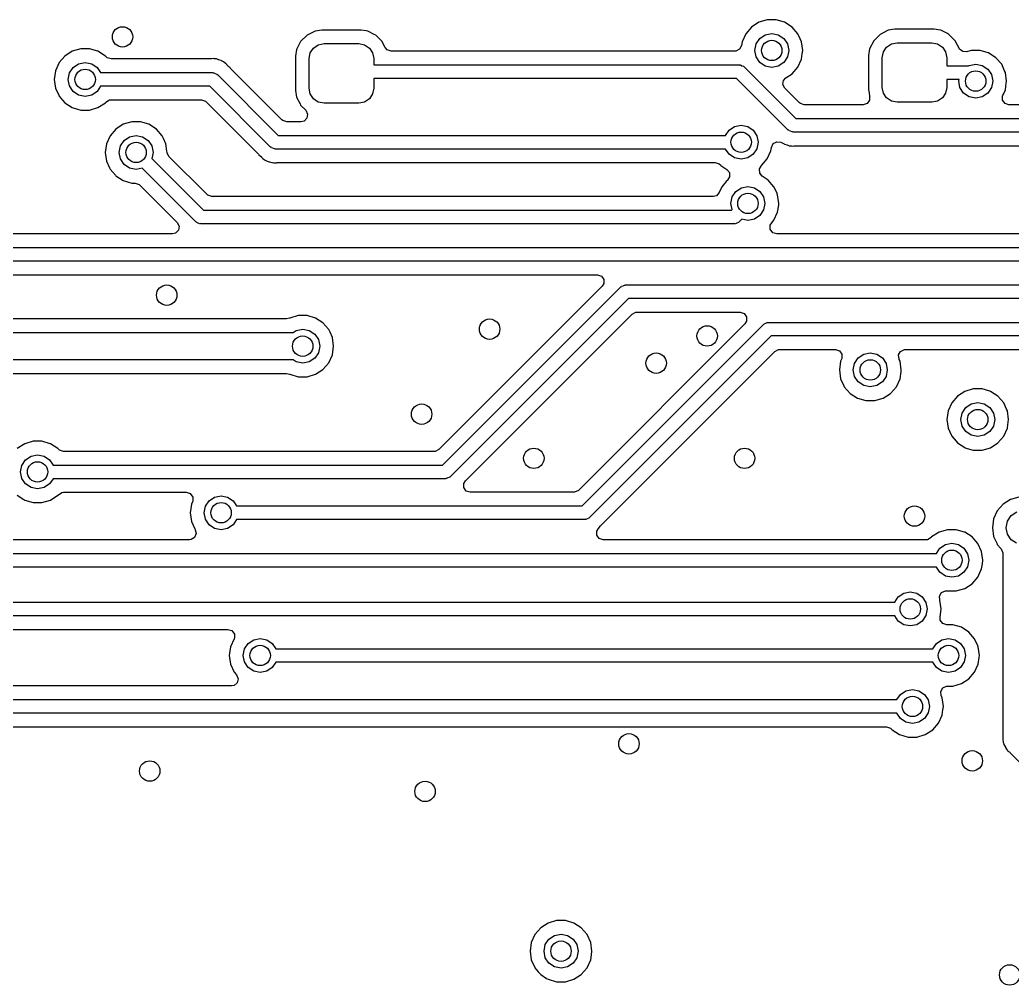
# Model space of a CAD drawing. Extents: x 100.3 to 185, y -144.7 to -85.3.
# Drawn here: x 138.84 to 153.44, y -107.9 to -93.7 of the extents above; entities that cross this region are included whole.
import ezdxf

# ---------------------------------------------------------------- set-up
doc = ezdxf.new("R2010")
doc.units = 0
doc.layers.add('BLACK', color=7, linetype='CONTINUOUS')

msp = doc.modelspace()

# ---------------------------------------------------------------- linework, layer by layer
at = {"layer": 'BLACK', "linetype": 'CONTINUOUS'}
for p, q in [((149.835, -93.6995), (149.711, -93.736)), ((149.965, -93.6995), (149.835, -93.6995)), ((149.835, -93.6995), (149.835, -93.6995)), ((150.089, -93.736), (149.965, -93.6995)), ((149.965, -93.6995), (149.965, -93.6995)), ((143.281, -93.8493), (143.183, -93.8649)), ((143.859, -93.8493), (143.281, -93.8493)), ((143.281, -93.8493), (143.281, -93.8493)), ((143.933, -93.861), (143.859, -93.8493)), ((143.859, -93.8493), (143.859, -93.8493)), ((149.602, -93.806), (149.517, -93.9039)), ((149.711, -93.736), (149.602, -93.806)), ((149.711, -93.736), (149.711, -93.736)), ((150.198, -93.806), (150.089, -93.736)), ((150.089, -93.736), (150.089, -93.736)), ((150.089, -93.736), (150.089, -93.736)), ((150.089, -93.736), (150.089, -93.736)), ((150.283, -93.9039), (150.198, -93.806)), ((150.198, -93.806), (150.198, -93.806)), ((150.198, -93.806), (150.198, -93.806)), ((151.613, -93.8525), (151.494, -93.9128)), ((151.711, -93.837), (151.613, -93.8525)), ((151.613, -93.8525), (151.613, -93.8525)), ((152.289, -93.837), (151.711, -93.837)), ((151.711, -93.837), (151.711, -93.837)), ((152.348, -93.8463), (152.289, -93.837)), ((152.289, -93.837), (152.289, -93.837)), ((152.387, -93.8525), (152.348, -93.8463)), ((152.476, -93.8976), (152.387, -93.8525)), ((152.387, -93.8525), (152.387, -93.8525)), ((143.064, -93.9252), (142.97, -94.0191)), ((143.183, -93.8649), (143.064, -93.9252)), ((143.183, -93.8649), (143.183, -93.8649)), ((143.957, -93.8649), (143.933, -93.861)), ((144.052, -93.9128), (143.957, -93.8649)), ((143.957, -93.8649), (143.957, -93.8649)), ((144.076, -93.9252), (144.052, -93.9128)), ((144.17, -94.0191), (144.076, -93.9252)), ((149.517, -93.9039), (149.463, -94.0218)), ((149.669, -94.0543), (149.723, -93.9732)), ((149.723, -93.9732), (149.804, -93.919)), ((149.804, -93.919), (149.9, -93.9)), ((149.9, -93.9), (149.996, -93.919)), ((149.996, -93.919), (150.077, -93.9732)), ((150.077, -93.9732), (150.131, -94.0543)), ((150.317, -93.9795), (150.283, -93.9039)), ((150.337, -94.0218), (150.317, -93.9795)), ((151.494, -93.9128), (151.4, -94.0067)), ((152.506, -93.9128), (152.476, -93.8976)), ((152.6, -94.0067), (152.506, -93.9128)), ((139.735, -94.125), (139.611, -94.1615)), ((139.865, -94.125), (139.735, -94.125)), ((139.735, -94.125), (139.735, -94.125)), ((139.989, -94.1615), (139.865, -94.125)), ((139.865, -94.125), (139.865, -94.125)), ((142.91, -94.1374), (142.894, -94.2356)), ((142.97, -94.0191), (142.91, -94.1374)), ((142.91, -94.1374), (142.91, -94.1374)), ((143.112, -94.1849), (143.159, -94.1139)), ((143.159, -94.1139), (143.23, -94.0665)), ((143.23, -94.0665), (143.314, -94.0498)), ((143.314, -94.0498), (143.826, -94.0498)), ((143.826, -94.0498), (143.91, -94.0665)), ((143.91, -94.0665), (143.981, -94.1139)), ((143.981, -94.1139), (144.028, -94.1849)), ((144.186, -94.0505), (144.17, -94.0191)), ((144.215, -94.1078), (144.186, -94.0505)), ((144.245, -94.1429), (144.215, -94.1078)), ((144.303, -94.1618), (144.245, -94.1429)), ((149.428, -94.1318), (149.374, -94.1604)), ((149.455, -94.0769), (149.428, -94.1318)), ((149.463, -94.0218), (149.455, -94.0769)), ((149.65, -94.15), (149.669, -94.0543)), ((149.669, -94.2457), (149.65, -94.15)), ((150.131, -94.0543), (150.15, -94.15)), ((150.15, -94.15), (150.131, -94.2457)), ((150.355, -94.15), (150.337, -94.0218)), ((150.348, -94.2005), (150.355, -94.15)), ((150.355, -94.15), (150.355, -94.15)), ((151.34, -94.1251), (151.325, -94.2233)), ((151.4, -94.0067), (151.34, -94.1251)), ((151.34, -94.1251), (151.34, -94.1251)), ((151.542, -94.1725), (151.589, -94.1016)), ((151.589, -94.1016), (151.66, -94.0542)), ((151.66, -94.0542), (151.744, -94.0375)), ((151.744, -94.0375), (152.256, -94.0375)), ((152.256, -94.0375), (152.34, -94.0542)), ((152.34, -94.0542), (152.411, -94.1016)), ((152.411, -94.1016), (152.458, -94.1725)), ((152.632, -94.0707), (152.6, -94.0067)), ((152.656, -94.1179), (152.632, -94.0707)), ((152.663, -94.1288), (152.656, -94.1179)), ((152.711, -94.1662), (152.663, -94.1288)), ((152.835, -94.1495), (152.772, -94.1679)), ((152.965, -94.1495), (152.835, -94.1495)), ((152.835, -94.1495), (152.835, -94.1495)), ((152.835, -94.1495), (152.835, -94.1495)), ((153.082, -94.1839), (152.965, -94.1495)), ((152.965, -94.1495), (152.965, -94.1495)), ((139.502, -94.2315), (139.417, -94.3294)), ((139.611, -94.1615), (139.502, -94.2315)), ((139.611, -94.1615), (139.611, -94.1615)), ((140.098, -94.2315), (139.989, -94.1615)), ((139.989, -94.1615), (139.989, -94.1615)), ((139.989, -94.1615), (139.989, -94.1615)), ((139.989, -94.1615), (139.989, -94.1615)), ((140.106, -94.2408), (140.098, -94.2315)), ((140.098, -94.2315), (140.098, -94.2315)), ((140.123, -94.2561), (140.106, -94.2408)), ((140.181, -94.275), (140.123, -94.2561)), ((141.651, -94.275), (140.181, -94.275)), ((141.658, -94.2745), (141.651, -94.275)), ((141.69, -94.2701), (141.658, -94.2745)), ((141.699, -94.2724), (141.69, -94.2701)), ((141.69, -94.2701), (141.69, -94.2701)), ((141.722, -94.275), (141.699, -94.2724)), ((141.732, -94.275), (141.722, -94.275)), ((141.761, -94.2865), (141.732, -94.275)), ((141.732, -94.275), (141.732, -94.275)), ((141.732, -94.275), (141.732, -94.275)), ((141.732, -94.275), (141.732, -94.275)), ((141.768, -94.2885), (141.761, -94.2865)), ((141.799, -94.2958), (141.768, -94.2885)), ((141.807, -94.3014), (141.799, -94.2958)), ((141.799, -94.2958), (141.799, -94.2958)), ((142.894, -94.2356), (142.894, -94.7391)), ((143.095, -94.2686), (143.112, -94.1849)), ((143.095, -94.7061), (143.095, -94.2686)), ((144.028, -94.1849), (144.045, -94.2686)), ((144.045, -94.2686), (144.045, -94.3623)), ((149.357, -94.1618), (144.303, -94.1618)), ((149.374, -94.1604), (149.357, -94.1618)), ((149.723, -94.3268), (149.669, -94.2457)), ((150.131, -94.2457), (150.077, -94.3268)), ((150.283, -94.3961), (150.337, -94.2782)), ((150.337, -94.2782), (150.348, -94.2005)), ((151.325, -94.2233), (151.325, -94.7267)), ((151.525, -94.2562), (151.542, -94.1725)), ((151.525, -94.6937), (151.525, -94.2562)), ((152.458, -94.1725), (152.475, -94.2562)), ((152.475, -94.2562), (152.475, -94.375)), ((152.772, -94.1679), (152.711, -94.1662)), ((153.089, -94.186), (153.082, -94.1839)), ((153.198, -94.256), (153.089, -94.186)), ((153.089, -94.186), (153.089, -94.186)), ((153.089, -94.186), (153.089, -94.186)), ((153.283, -94.3539), (153.198, -94.256)), ((153.198, -94.256), (153.198, -94.256)), ((153.198, -94.256), (153.198, -94.256)), ((139.417, -94.3294), (139.363, -94.4473)), ((139.569, -94.4798), (139.623, -94.3987)), ((139.623, -94.3987), (139.704, -94.3445)), ((139.704, -94.3445), (139.8, -94.3255)), ((139.8, -94.3255), (139.896, -94.3445)), ((139.896, -94.3445), (139.977, -94.3987)), ((139.977, -94.3987), (140.028, -94.4755)), ((141.827, -94.312), (141.807, -94.3014)), ((141.836, -94.3156), (141.827, -94.312)), ((141.86, -94.3371), (141.836, -94.3156)), ((141.865, -94.3413), (141.86, -94.3371)), ((141.868, -94.3433), (141.865, -94.3413)), ((141.882, -94.3573), (141.868, -94.3433)), ((141.884, -94.3589), (141.882, -94.3573)), ((141.911, -94.3839), (141.884, -94.3589)), ((141.919, -94.3913), (141.911, -94.3839)), ((141.925, -94.3986), (141.919, -94.3913)), ((141.926, -94.3978), (141.925, -94.3986)), ((141.934, -94.4091), (141.926, -94.3978)), ((142.695, -95.1705), (141.934, -94.4091)), ((144.045, -94.3623), (149.426, -94.3623)), ((149.426, -94.3623), (149.433, -94.3648)), ((149.433, -94.3648), (149.441, -94.3636)), ((149.441, -94.3636), (149.462, -94.3742)), ((149.462, -94.3742), (149.484, -94.3814)), ((149.484, -94.3814), (149.489, -94.388)), ((149.489, -94.388), (149.496, -94.3916)), ((149.496, -94.3916), (150.255, -95.15)), ((149.804, -94.381), (149.723, -94.3268)), ((149.9, -94.4), (149.804, -94.381)), ((149.996, -94.381), (149.9, -94.4)), ((150.077, -94.3268), (149.996, -94.381)), ((150.198, -94.494), (150.283, -94.3961)), ((152.475, -94.375), (152.775, -94.375)), ((152.775, -94.375), (152.783, -94.3775)), ((152.783, -94.3775), (152.791, -94.3762)), ((152.791, -94.3762), (152.792, -94.3771)), ((152.792, -94.3771), (152.804, -94.369)), ((152.804, -94.369), (152.9, -94.35)), ((152.9, -94.35), (152.996, -94.369)), ((152.996, -94.369), (153.077, -94.4232)), ((153.077, -94.4232), (153.131, -94.5043)), ((153.326, -94.4473), (153.283, -94.3539)), ((139.363, -94.4473), (139.345, -94.5755)), ((139.345, -94.5755), (139.345, -94.5755)), ((139.345, -94.5755), (139.363, -94.7037)), ((139.55, -94.5755), (139.569, -94.4798)), ((139.569, -94.6712), (139.55, -94.5755)), ((140.028, -94.4755), (141.675, -94.4755)), ((141.675, -94.4755), (141.683, -94.478)), ((141.683, -94.478), (141.691, -94.4767)), ((141.691, -94.4767), (141.712, -94.4874)), ((141.712, -94.4874), (141.734, -94.4946)), ((141.734, -94.4946), (141.739, -94.5011)), ((141.739, -94.5011), (141.746, -94.5048)), ((141.746, -94.5048), (142.641, -95.4)), ((149.384, -94.5623), (144.045, -94.5623)), ((144.045, -94.5623), (144.045, -94.7061)), ((150.143, -95.3207), (149.384, -94.5623)), ((150.074, -94.5894), (150.109, -94.5511)), ((150.109, -94.5511), (150.198, -94.494)), ((152.655, -94.575), (152.475, -94.575)), ((152.475, -94.575), (152.475, -94.6937)), ((152.65, -94.6), (152.655, -94.575)), ((153.131, -94.5043), (153.15, -94.6)), ((153.337, -94.4718), (153.326, -94.4473)), ((153.355, -94.6), (153.337, -94.4718)), ((139.363, -94.7037), (139.411, -94.8082)), ((139.623, -94.7523), (139.569, -94.6712)), ((140.028, -94.6755), (139.977, -94.7523)), ((141.634, -94.6755), (140.028, -94.6755)), ((142.529, -95.5707), (141.634, -94.6755)), ((143.112, -94.7898), (143.095, -94.7061)), ((144.045, -94.7061), (144.028, -94.7898)), ((150.065, -94.6499), (150.074, -94.5894)), ((150.093, -94.7044), (150.065, -94.6499)), ((150.309, -94.9205), (150.093, -94.7044)), ((151.325, -94.7267), (151.326, -94.7391)), ((151.542, -94.7775), (151.525, -94.6937)), ((152.475, -94.6937), (152.458, -94.7775)), ((152.669, -94.6957), (152.65, -94.6)), ((152.723, -94.7768), (152.669, -94.6957)), ((153.131, -94.6957), (153.077, -94.7768)), ((153.15, -94.6), (153.131, -94.6957)), ((153.308, -94.7918), (153.337, -94.7282)), ((153.337, -94.7282), (153.35, -94.6325)), ((153.35, -94.6325), (153.355, -94.6)), ((153.355, -94.6), (153.355, -94.6)), ((139.411, -94.8082), (139.417, -94.8216)), ((139.417, -94.8216), (139.469, -94.8811)), ((139.704, -94.8065), (139.623, -94.7523)), ((139.8, -94.8255), (139.704, -94.8065)), ((139.896, -94.8065), (139.8, -94.8255)), ((139.977, -94.7523), (139.896, -94.8065)), ((140.106, -94.9102), (140.159, -94.8786)), ((140.159, -94.8786), (140.181, -94.876)), ((140.181, -94.876), (141.51, -94.876)), ((141.51, -94.876), (141.568, -94.8949)), ((142.894, -94.7391), (142.91, -94.8373)), ((142.91, -94.8373), (142.91, -94.8373)), ((142.91, -94.8373), (142.961, -94.9364)), ((143.159, -94.8608), (143.112, -94.7898)), ((143.23, -94.9082), (143.159, -94.8608)), ((143.981, -94.8608), (143.91, -94.9082)), ((144.028, -94.7898), (143.981, -94.8608)), ((151.326, -94.7391), (151.34, -94.8216)), ((151.341, -94.8326), (151.338, -94.8331)), ((151.338, -94.8331), (151.338, -94.8811)), ((151.34, -94.8216), (151.341, -94.8326)), ((151.589, -94.8484), (151.542, -94.7775)), ((151.66, -94.8958), (151.589, -94.8484)), ((152.411, -94.8484), (152.34, -94.8958)), ((152.458, -94.7775), (152.411, -94.8484)), ((152.804, -94.831), (152.723, -94.7768)), ((152.9, -94.85), (152.804, -94.831)), ((152.996, -94.831), (152.9, -94.85)), ((153.077, -94.7768), (152.996, -94.831)), ((153.296, -94.8199), (153.3, -94.8094)), ((153.296, -94.8811), (153.296, -94.8199)), ((153.3, -94.8094), (153.308, -94.7918)), ((139.469, -94.8811), (139.502, -94.9195)), ((139.502, -94.9195), (139.611, -94.9895)), ((139.611, -94.9895), (139.611, -94.9895)), ((139.611, -94.9895), (139.735, -95.026)), ((139.735, -95.026), (139.735, -95.026)), ((139.735, -95.026), (139.865, -95.026)), ((139.865, -95.026), (139.989, -94.9895)), ((139.865, -95.026), (139.865, -95.026)), ((139.989, -94.9895), (140.098, -94.9195)), ((140.098, -94.9195), (140.106, -94.9102)), ((141.568, -94.8949), (141.58, -94.905)), ((141.58, -94.905), (142.341, -95.6664)), ((142.961, -94.9364), (142.97, -94.9556)), ((142.97, -94.9556), (143.045, -95.0305)), ((143.314, -94.9248), (143.23, -94.9082)), ((143.826, -94.9248), (143.314, -94.9248)), ((143.91, -94.9082), (143.826, -94.9248)), ((150.321, -94.9306), (150.309, -94.9205)), ((150.379, -94.9495), (150.321, -94.9306)), ((151.244, -94.9495), (150.379, -94.9495)), ((151.302, -94.9306), (151.244, -94.9495)), ((151.338, -94.8811), (151.302, -94.9306)), ((151.744, -94.9125), (151.66, -94.8958)), ((152.256, -94.9125), (151.744, -94.9125)), ((152.34, -94.8958), (152.256, -94.9125)), ((153.332, -94.9306), (153.296, -94.8811)), ((153.39, -94.9495), (153.332, -94.9306)), ((153.535, -94.9495), (153.39, -94.9495)), ((142.707, -95.1806), (142.695, -95.1705)), ((143.063, -95.1454), (143.02, -95.1887)), ((143.045, -95.0305), (143.073, -95.085)), ((143.073, -95.085), (143.063, -95.1454)), ((150.255, -95.15), (153.659, -95.15)), ((140.252, -95.306), (140.167, -95.4039)), ((140.361, -95.236), (140.252, -95.306)), ((140.485, -95.1995), (140.361, -95.236)), ((140.361, -95.236), (140.361, -95.236)), ((140.615, -95.1995), (140.485, -95.1995)), ((140.485, -95.1995), (140.485, -95.1995)), ((140.739, -95.236), (140.615, -95.1995)), ((140.615, -95.1995), (140.615, -95.1995)), ((140.848, -95.306), (140.739, -95.236)), ((140.739, -95.236), (140.739, -95.236)), ((140.739, -95.236), (140.739, -95.236)), ((140.739, -95.236), (140.739, -95.236)), ((140.933, -95.4039), (140.848, -95.306)), ((140.848, -95.306), (140.848, -95.306)), ((140.848, -95.306), (140.848, -95.306)), ((142.765, -95.1995), (142.707, -95.1806)), ((142.975, -95.1995), (142.765, -95.1995)), ((143.02, -95.1887), (142.975, -95.1995)), ((149.273, -95.3232), (149.354, -95.269)), ((149.354, -95.269), (149.45, -95.25)), ((149.45, -95.25), (149.546, -95.269)), ((149.546, -95.269), (149.627, -95.3232)), ((140.167, -95.4039), (140.113, -95.5218)), ((140.373, -95.4732), (140.454, -95.419)), ((140.454, -95.419), (140.55, -95.4)), ((140.55, -95.4), (140.646, -95.419)), ((140.646, -95.419), (140.727, -95.4732)), ((140.952, -95.4453), (140.933, -95.4039)), ((140.987, -95.5218), (140.952, -95.4453)), ((142.641, -95.4), (149.222, -95.4)), ((149.222, -95.4), (149.273, -95.3232)), ((149.627, -95.3232), (149.681, -95.4043)), ((149.681, -95.4043), (149.7, -95.5)), ((150.15, -95.3244), (150.143, -95.3207)), ((150.155, -95.3309), (150.15, -95.3244)), ((150.177, -95.3381), (150.155, -95.3309)), ((150.198, -95.3488), (150.177, -95.3381)), ((150.206, -95.3475), (150.198, -95.3488)), ((150.213, -95.35), (150.206, -95.3475)), ((153.7, -95.35), (150.213, -95.35)), ((140.113, -95.5218), (140.095, -95.65)), ((140.3, -95.65), (140.319, -95.5543)), ((140.319, -95.5543), (140.373, -95.4732)), ((140.727, -95.4732), (140.781, -95.5543)), ((140.781, -95.5543), (140.8, -95.65)), ((141.002, -95.6289), (140.987, -95.5218)), ((142.536, -95.5744), (142.529, -95.5707)), ((142.541, -95.5809), (142.536, -95.5744)), ((142.563, -95.5881), (142.541, -95.5809)), ((142.584, -95.5988), (142.563, -95.5881)), ((142.592, -95.5975), (142.584, -95.5988)), ((142.6, -95.6), (142.592, -95.5975)), ((149.222, -95.6), (142.6, -95.6)), ((149.273, -95.6768), (149.222, -95.6)), ((149.681, -95.5957), (149.627, -95.6768)), ((149.7, -95.5), (149.681, -95.5957)), ((149.887, -95.6282), (149.891, -95.6)), ((149.891, -95.6), (149.894, -95.575)), ((149.894, -95.575), (149.921, -95.5201)), ((149.921, -95.5201), (149.975, -95.4916)), ((149.975, -95.4916), (150.036, -95.5003)), ((150.036, -95.5003), (150.044, -95.5058)), ((150.044, -95.5058), (150.045, -95.5051)), ((150.045, -95.5051), (150.052, -95.5099)), ((150.052, -95.5099), (150.052, -95.5099)), ((150.052, -95.5099), (150.052, -95.5099)), ((150.052, -95.5099), (150.062, -95.5135)), ((150.062, -95.5135), (150.082, -95.5241)), ((150.082, -95.5241), (150.09, -95.5297)), ((150.09, -95.5297), (150.121, -95.537)), ((150.121, -95.537), (150.127, -95.539)), ((150.127, -95.539), (150.157, -95.5505)), ((150.157, -95.5505), (150.167, -95.5505)), ((150.167, -95.5505), (150.19, -95.5531)), ((150.19, -95.5531), (150.199, -95.5554)), ((150.199, -95.5554), (150.227, -95.5515)), ((150.227, -95.5515), (150.231, -95.551)), ((150.231, -95.551), (150.238, -95.5505)), ((150.238, -95.5505), (153.635, -95.5505)), ((140.095, -95.65), (140.095, -95.65)), ((140.095, -95.65), (140.113, -95.7782)), ((140.319, -95.7457), (140.3, -95.65)), ((140.373, -95.8268), (140.319, -95.7457)), ((140.8, -95.65), (140.782, -95.7406)), ((140.782, -95.7406), (141.541, -96.5)), ((141.005, -95.65), (141.002, -95.6289)), ((141.006, -95.6526), (141.005, -95.65)), ((141.006, -95.654), (141.006, -95.6526)), ((141.033, -95.7085), (141.006, -95.654)), ((141.595, -96.2705), (141.033, -95.7085)), ((142.341, -95.6664), (142.35, -95.6776)), ((142.35, -95.6776), (142.351, -95.6769)), ((142.351, -95.6769), (142.356, -95.6842)), ((142.356, -95.6842), (142.392, -95.7166)), ((142.392, -95.7166), (142.393, -95.7182)), ((142.393, -95.7182), (142.401, -95.726)), ((142.401, -95.726), (142.407, -95.7322)), ((142.407, -95.7322), (142.41, -95.7342)), ((142.41, -95.7342), (142.416, -95.7384)), ((142.416, -95.7384), (142.439, -95.7599)), ((149.354, -95.731), (149.273, -95.6768)), ((149.45, -95.75), (149.354, -95.731)), ((149.546, -95.731), (149.45, -95.75)), ((149.627, -95.6768), (149.546, -95.731)), ((149.748, -95.844), (149.833, -95.7461)), ((149.833, -95.7461), (149.887, -95.6282)), ((140.113, -95.7782), (140.158, -95.8755)), ((140.158, -95.8755), (140.167, -95.8961)), ((140.167, -95.8961), (140.245, -95.986)), ((140.454, -95.881), (140.373, -95.8268)), ((140.55, -95.9), (140.454, -95.881)), ((140.641, -95.882), (140.55, -95.9)), ((141.429, -96.6707), (140.641, -95.882)), ((142.439, -95.7599), (142.439, -95.7599)), ((142.439, -95.7599), (142.439, -95.7599)), ((142.439, -95.7599), (142.448, -95.7635)), ((142.448, -95.7635), (142.468, -95.7741)), ((142.468, -95.7741), (142.477, -95.7797)), ((142.477, -95.7797), (142.508, -95.787)), ((142.508, -95.787), (142.514, -95.789)), ((142.514, -95.789), (142.544, -95.8005)), ((142.544, -95.8005), (142.554, -95.8005)), ((142.554, -95.8005), (142.576, -95.8031)), ((142.576, -95.8031), (142.586, -95.8054)), ((142.586, -95.8054), (142.61, -95.8019)), ((142.61, -95.8019), (142.617, -95.801)), ((142.617, -95.801), (142.624, -95.8005)), ((142.624, -95.8005), (149.069, -95.8005)), ((149.069, -95.8005), (149.127, -95.8194)), ((149.127, -95.8194), (149.144, -95.8347)), ((149.144, -95.8347), (149.152, -95.844)), ((149.152, -95.844), (149.152, -95.844)), ((149.152, -95.844), (149.239, -95.8997)), ((149.239, -95.8997), (149.277, -95.947)), ((149.719, -95.8919), (149.745, -95.8506)), ((149.723, -95.953), (149.719, -95.8919)), ((149.743, -95.8493), (149.748, -95.844)), ((149.745, -95.8506), (149.743, -95.8493)), ((140.245, -95.986), (140.252, -95.994)), ((140.252, -95.994), (140.361, -96.064)), ((149.281, -96.0081), (149.255, -96.0494)), ((149.277, -95.947), (149.281, -96.0081)), ((149.761, -96.0003), (149.723, -95.953)), ((149.848, -96.056), (149.761, -96.0003)), ((140.361, -96.064), (140.361, -96.064)), ((140.361, -96.064), (140.485, -96.1005)), ((140.485, -96.1005), (140.535, -96.1005)), ((140.535, -96.1005), (140.593, -96.1194)), ((140.593, -96.1194), (140.605, -96.1295)), ((140.605, -96.1295), (141.156, -96.6805)), ((149.167, -96.1539), (149.127, -96.2416)), ((149.231, -96.0797), (149.167, -96.1539)), ((149.252, -96.056), (149.231, -96.0797)), ((149.257, -96.0507), (149.252, -96.056)), ((149.252, -96.056), (149.252, -96.056)), ((149.255, -96.0494), (149.257, -96.0507)), ((149.373, -96.2232), (149.454, -96.169)), ((149.454, -96.169), (149.55, -96.15)), ((149.55, -96.15), (149.646, -96.169)), ((149.646, -96.169), (149.727, -96.2232)), ((149.933, -96.1539), (149.848, -96.056)), ((149.848, -96.056), (149.848, -96.056)), ((149.848, -96.056), (149.848, -96.056)), ((149.973, -96.2416), (149.933, -96.1539)), ((141.607, -96.2806), (141.595, -96.2705)), ((141.665, -96.2995), (141.607, -96.2806)), ((149.037, -96.2995), (141.665, -96.2995)), ((149.086, -96.2867), (149.037, -96.2995)), ((149.127, -96.2416), (149.086, -96.2867)), ((149.3, -96.4), (149.319, -96.3043)), ((149.319, -96.3043), (149.373, -96.2232)), ((149.727, -96.2232), (149.781, -96.3043)), ((149.781, -96.3043), (149.8, -96.4)), ((149.987, -96.2718), (149.973, -96.2416)), ((150.005, -96.4), (149.987, -96.2718)), ((149.318, -96.4906), (149.3, -96.4)), ((149.8, -96.4), (149.781, -96.4957)), ((149.987, -96.5282), (150.002, -96.4236)), ((150.002, -96.4236), (150.005, -96.4)), ((150.005, -96.4), (150.005, -96.4)), ((141.541, -96.5), (149.309, -96.5)), ((149.309, -96.5), (149.318, -96.4906)), ((149.459, -96.632), (149.421, -96.6707)), ((149.55, -96.65), (149.459, -96.632)), ((149.646, -96.631), (149.55, -96.65)), ((149.727, -96.5768), (149.646, -96.631)), ((149.781, -96.4957), (149.727, -96.5768)), ((149.933, -96.6461), (149.987, -96.5282)), ((141.156, -96.6805), (141.183, -96.735)), ((141.183, -96.735), (141.174, -96.7954)), ((141.436, -96.6744), (141.429, -96.6707)), ((141.441, -96.6809), (141.436, -96.6744)), ((141.463, -96.6881), (141.441, -96.6809)), ((141.484, -96.6988), (141.463, -96.6881)), ((141.492, -96.6975), (141.484, -96.6988)), ((141.5, -96.7), (141.492, -96.6975)), ((149.35, -96.7), (141.5, -96.7)), ((149.358, -96.6975), (149.35, -96.7)), ((149.366, -96.6988), (149.358, -96.6975)), ((149.387, -96.6881), (149.366, -96.6988)), ((149.409, -96.6809), (149.387, -96.6881)), ((149.414, -96.6744), (149.409, -96.6809)), ((149.421, -96.6707), (149.414, -96.6744)), ((149.879, -96.7199), (149.899, -96.6857)), ((149.879, -96.7811), (149.879, -96.7199)), ((149.899, -96.6857), (149.912, -96.6698)), ((149.912, -96.6698), (149.933, -96.6461)), ((141.086, -96.8495), (136.398, -96.8495)), ((141.13, -96.8387), (141.086, -96.8495)), ((141.174, -96.7954), (141.13, -96.8387)), ((149.915, -96.8306), (149.879, -96.7811)), ((149.973, -96.8495), (149.915, -96.8306)), ((157.384, -96.8495), (149.973, -96.8495)), ((136.274, -97.05), (157.508, -97.05)), ((157.549, -97.25), (136.233, -97.25)), ((136.257, -97.4505), (147.336, -97.4505)), ((147.336, -97.4505), (147.394, -97.4694)), ((147.394, -97.4694), (147.43, -97.5189)), ((147.406, -97.6195), (145.005, -100.021)), ((145.059, -100.25), (147.679, -97.6293)), ((147.43, -97.5801), (147.406, -97.6195)), ((147.43, -97.5189), (147.43, -97.5801)), ((147.679, -97.6293), (147.686, -97.6256)), ((147.686, -97.6256), (147.691, -97.6191)), ((147.691, -97.6191), (147.713, -97.6119)), ((147.713, -97.6119), (147.734, -97.6012)), ((147.734, -97.6012), (147.742, -97.6025)), ((147.742, -97.6025), (147.75, -97.6)), ((147.75, -97.6), (162.19, -97.6)), ((147.791, -97.8), (145.171, -100.421)), ((162.149, -97.8), (147.791, -97.8)), ((142.804, -98.087), (142.761, -98.0995)), ((142.811, -98.086), (142.804, -98.0889)), ((142.804, -98.0889), (142.804, -98.087)), ((142.935, -98.0495), (142.811, -98.086)), ((143.065, -98.0495), (142.935, -98.0495)), ((142.935, -98.0495), (142.935, -98.0495)), ((143.189, -98.086), (143.065, -98.0495)), ((143.065, -98.0495), (143.065, -98.0495)), ((143.298, -98.156), (143.189, -98.086)), ((143.189, -98.086), (143.189, -98.086)), ((143.189, -98.086), (143.189, -98.086)), ((143.189, -98.086), (143.189, -98.086)), ((146.606, -99.2689), (147.845, -98.0295)), ((147.845, -98.0295), (147.9, -98.0017)), ((147.9, -98.0017), (147.915, -98.0005)), ((147.915, -98.0005), (149.436, -98.0005)), ((149.436, -98.0005), (149.494, -98.0194)), ((149.494, -98.0194), (149.53, -98.0689)), ((149.53, -98.0689), (149.53, -98.1301)), ((142.761, -98.0995), (136.063, -98.0995)), ((143.383, -98.2539), (143.298, -98.156)), ((143.298, -98.156), (143.298, -98.156)), ((143.298, -98.156), (143.298, -98.156)), ((149.506, -98.1695), (147.055, -100.621)), ((147.109, -100.85), (149.78, -98.1788)), ((149.53, -98.1301), (149.506, -98.1695)), ((149.78, -98.1788), (149.787, -98.1751)), ((149.787, -98.1751), (149.792, -98.1686)), ((149.792, -98.1686), (149.814, -98.1614)), ((149.814, -98.1614), (149.835, -98.1507)), ((149.835, -98.1507), (149.843, -98.152)), ((149.843, -98.152), (149.85, -98.1495)), ((149.85, -98.1495), (161.122, -98.1495)), ((136, -98.3), (142.858, -98.3)), ((142.858, -98.3), (142.904, -98.269)), ((142.904, -98.269), (143, -98.25)), ((143, -98.25), (143.096, -98.269)), ((143.096, -98.269), (143.177, -98.3232)), ((143.177, -98.3232), (143.231, -98.4043)), ((143.402, -98.2958), (143.383, -98.2539)), ((143.437, -98.3718), (143.402, -98.2958)), ((143.455, -98.5), (143.437, -98.3718)), ((149.892, -98.3495), (147.221, -101.021)), ((161.122, -98.3495), (149.892, -98.3495)), ((143.231, -98.4043), (143.25, -98.5)), ((143.25, -98.5), (143.231, -98.5957)), ((143.449, -98.5441), (143.455, -98.5)), ((143.455, -98.5), (143.455, -98.5)), ((143.231, -98.5957), (143.177, -98.6768)), ((143.383, -98.7461), (143.437, -98.6282)), ((143.437, -98.6282), (143.449, -98.5441)), ((148.945, -99.58), (149.946, -98.579)), ((149.946, -98.579), (150, -98.5512)), ((150, -98.5512), (150.016, -98.55)), ((150.016, -98.55), (150.838, -98.55)), ((150.838, -98.55), (150.896, -98.5689)), ((150.896, -98.5689), (150.932, -98.6184)), ((150.932, -98.6184), (150.932, -98.6796)), ((151.119, -98.7543), (151.173, -98.6732)), ((151.173, -98.6732), (151.254, -98.619)), ((151.254, -98.619), (151.35, -98.6)), ((151.35, -98.6), (151.446, -98.619)), ((151.446, -98.619), (151.527, -98.6732)), ((151.527, -98.6732), (151.581, -98.7543)), ((151.765, -98.6293), (151.795, -98.5761)), ((151.772, -98.6901), (151.765, -98.6293)), ((151.795, -98.5761), (151.851, -98.5506)), ((151.851, -98.5506), (151.862, -98.55)), ((151.862, -98.55), (156.036, -98.55)), ((142.858, -98.7), (136.083, -98.7)), ((142.904, -98.731), (142.858, -98.7)), ((143, -98.75), (142.904, -98.731)), ((143.096, -98.731), (143, -98.75)), ((143.177, -98.6768), (143.096, -98.731)), ((143.298, -98.844), (143.383, -98.7461)), ((150.913, -98.7218), (150.895, -98.85)), ((150.927, -98.6914), (150.913, -98.7218)), ((150.928, -98.6901), (150.927, -98.6914)), ((150.932, -98.6796), (150.928, -98.6901)), ((151.1, -98.85), (151.119, -98.7543)), ((151.581, -98.7543), (151.6, -98.85)), ((151.775, -98.6967), (151.772, -98.6901)), ((151.787, -98.7218), (151.775, -98.6967)), ((151.805, -98.85), (151.787, -98.7218)), ((136.207, -98.9005), (142.761, -98.9005)), ((142.761, -98.9005), (142.804, -98.913)), ((142.804, -98.913), (142.804, -98.9111)), ((142.804, -98.9111), (142.811, -98.914)), ((142.811, -98.914), (142.811, -98.914)), ((142.811, -98.914), (142.935, -98.9505)), ((142.935, -98.9505), (142.935, -98.9505)), ((142.935, -98.9505), (143.065, -98.9505)), ((143.065, -98.9505), (143.189, -98.914)), ((143.065, -98.9505), (143.065, -98.9505)), ((143.189, -98.914), (143.298, -98.844)), ((150.895, -98.85), (150.895, -98.85)), ((150.895, -98.85), (150.913, -98.9782)), ((151.119, -98.9457), (151.1, -98.85)), ((151.173, -99.0268), (151.119, -98.9457)), ((151.581, -98.9457), (151.527, -99.0268)), ((151.6, -98.85), (151.581, -98.9457)), ((151.787, -98.9782), (151.802, -98.8736)), ((151.802, -98.8736), (151.805, -98.85)), ((151.805, -98.85), (151.805, -98.85)), ((150.913, -98.9782), (150.96, -99.0811)), ((150.96, -99.0811), (150.967, -99.0961)), ((150.967, -99.0961), (151.052, -99.194)), ((151.254, -99.081), (151.173, -99.0268)), ((151.35, -99.1), (151.254, -99.081)), ((151.446, -99.081), (151.35, -99.1)), ((151.527, -99.0268), (151.446, -99.081)), ((151.648, -99.194), (151.733, -99.0961)), ((151.733, -99.0961), (151.787, -98.9782)), ((151.052, -99.194), (151.052, -99.194)), ((151.052, -99.194), (151.161, -99.264)), ((151.539, -99.264), (151.648, -99.194)), ((152.632, -99.236), (152.547, -99.3339)), ((152.741, -99.166), (152.632, -99.236)), ((152.865, -99.1295), (152.741, -99.166)), ((152.741, -99.166), (152.741, -99.166)), ((152.995, -99.1295), (152.865, -99.1295)), ((152.865, -99.1295), (152.865, -99.1295)), ((153.106, -99.1622), (152.995, -99.1295)), ((152.995, -99.1295), (152.995, -99.1295)), ((153.119, -99.166), (153.106, -99.1622)), ((153.228, -99.236), (153.119, -99.166)), ((153.119, -99.166), (153.119, -99.166)), ((153.119, -99.166), (153.119, -99.166)), ((153.313, -99.3339), (153.228, -99.236)), ((153.228, -99.236), (153.228, -99.236)), ((153.228, -99.236), (153.228, -99.236)), ((145.394, -100.48), (146.606, -99.2689)), ((151.161, -99.264), (151.161, -99.264)), ((151.161, -99.264), (151.285, -99.3005)), ((151.285, -99.3005), (151.285, -99.3005)), ((151.285, -99.3005), (151.415, -99.3005)), ((151.415, -99.3005), (151.539, -99.264)), ((151.415, -99.3005), (151.415, -99.3005)), ((152.547, -99.3339), (152.493, -99.4518)), ((152.699, -99.4843), (152.753, -99.4032)), ((152.753, -99.4032), (152.834, -99.349)), ((152.834, -99.349), (152.93, -99.33)), ((152.93, -99.33), (153.026, -99.349)), ((153.026, -99.349), (153.107, -99.4032)), ((153.107, -99.4032), (153.161, -99.4843)), ((153.355, -99.4255), (153.313, -99.3339)), ((152.493, -99.4518), (152.475, -99.58)), ((152.68, -99.58), (152.699, -99.4843)), ((153.161, -99.4843), (153.18, -99.58)), ((153.367, -99.4518), (153.355, -99.4255)), ((153.385, -99.58), (153.367, -99.4518)), ((147.38, -101.145), (148.945, -99.58)), ((152.475, -99.58), (152.475, -99.58)), ((152.475, -99.58), (152.493, -99.7082)), ((152.699, -99.6757), (152.68, -99.58)), ((152.753, -99.7568), (152.699, -99.6757)), ((153.161, -99.6757), (153.107, -99.7568)), ((153.18, -99.58), (153.161, -99.6757)), ((153.367, -99.7082), (153.374, -99.6572)), ((153.374, -99.6572), (153.385, -99.58)), ((153.385, -99.58), (153.385, -99.58)), ((152.493, -99.7082), (152.542, -99.8151)), ((152.542, -99.8151), (152.547, -99.8261)), ((152.547, -99.8261), (152.611, -99.8992)), ((152.834, -99.811), (152.753, -99.7568)), ((152.93, -99.83), (152.834, -99.811)), ((153.026, -99.811), (152.93, -99.83)), ((153.107, -99.7568), (153.026, -99.811)), ((153.228, -99.924), (153.313, -99.8261)), ((153.313, -99.8261), (153.367, -99.7082)), ((138.911, -99.936), (138.802, -100.006)), ((139.035, -99.8995), (138.911, -99.936)), ((138.911, -99.936), (138.911, -99.936)), ((139.165, -99.8995), (139.035, -99.8995)), ((139.035, -99.8995), (139.035, -99.8995)), ((139.285, -99.9347), (139.165, -99.8995)), ((139.165, -99.8995), (139.165, -99.8995)), ((139.289, -99.936), (139.285, -99.9347)), ((139.398, -100.006), (139.289, -99.936)), ((139.289, -99.936), (139.289, -99.936)), ((139.289, -99.936), (139.289, -99.936)), ((152.611, -99.8992), (152.632, -99.924)), ((152.632, -99.924), (152.739, -99.9929)), ((153.119, -99.994), (153.228, -99.924)), ((138.923, -100.173), (139.004, -100.119)), ((139.004, -100.119), (139.1, -100.1)), ((139.1, -100.1), (139.196, -100.119)), ((139.196, -100.119), (139.277, -100.173)), ((139.406, -100.015), (139.398, -100.006)), ((139.398, -100.006), (139.398, -100.006)), ((139.423, -100.031), (139.406, -100.015)), ((139.481, -100.049), (139.423, -100.031)), ((144.935, -100.049), (139.481, -100.049)), ((144.95, -100.048), (144.935, -100.049)), ((145.005, -100.021), (144.95, -100.048)), ((152.739, -99.9929), (152.741, -99.994)), ((152.741, -99.994), (152.865, -100.03)), ((152.865, -100.03), (152.865, -100.03)), ((152.865, -100.03), (152.995, -100.03)), ((152.995, -100.03), (153.119, -99.994)), ((152.995, -100.03), (152.995, -100.03)), ((138.85, -100.35), (138.869, -100.254)), ((138.869, -100.254), (138.923, -100.173)), ((139.277, -100.173), (139.328, -100.25)), ((139.328, -100.25), (145.059, -100.25)), ((138.869, -100.446), (138.85, -100.35)), ((145.164, -100.424), (145.159, -100.431)), ((145.171, -100.421), (145.164, -100.424)), ((138.923, -100.527), (138.869, -100.446)), ((139.004, -100.581), (138.923, -100.527)), ((139.277, -100.527), (139.196, -100.581)), ((139.328, -100.45), (139.277, -100.527)), ((145.1, -100.45), (139.328, -100.45)), ((145.108, -100.448), (145.1, -100.45)), ((145.116, -100.449), (145.108, -100.448)), ((145.137, -100.438), (145.116, -100.449)), ((145.159, -100.431), (145.137, -100.438)), ((145.37, -100.52), (145.394, -100.48)), ((145.37, -100.581), (145.37, -100.52)), ((138.802, -100.694), (138.898, -100.756)), ((139.1, -100.6), (139.004, -100.581)), ((139.196, -100.581), (139.1, -100.6)), ((139.289, -100.764), (139.398, -100.694)), ((139.398, -100.694), (139.406, -100.685)), ((139.406, -100.685), (139.458, -100.653)), ((139.458, -100.653), (139.481, -100.65)), ((139.481, -100.65), (141.287, -100.65)), ((141.287, -100.65), (141.346, -100.669)), ((141.346, -100.669), (141.382, -100.719)), ((141.382, -100.719), (141.382, -100.78)), ((141.623, -100.773), (141.704, -100.719)), ((141.704, -100.719), (141.8, -100.7)), ((141.8, -100.7), (141.896, -100.719)), ((141.896, -100.719), (141.977, -100.773)), ((145.406, -100.631), (145.37, -100.581)), ((145.464, -100.649), (145.406, -100.631)), ((146.985, -100.649), (145.464, -100.649)), ((147, -100.648), (146.985, -100.649)), ((147.055, -100.621), (147, -100.648)), ((153.535, -100.719), (153.411, -100.756)), ((138.898, -100.756), (138.911, -100.764)), ((138.911, -100.764), (139.035, -100.8)), ((139.035, -100.8), (139.035, -100.8)), ((139.035, -100.8), (139.165, -100.8)), ((139.165, -100.8), (139.289, -100.764)), ((139.165, -100.8), (139.165, -100.8)), ((141.363, -100.822), (141.345, -100.95)), ((141.378, -100.791), (141.363, -100.822)), ((141.363, -100.822), (141.363, -100.822)), ((141.382, -100.78), (141.378, -100.791)), ((141.55, -100.95), (141.569, -100.854)), ((141.569, -100.854), (141.623, -100.773)), ((141.977, -100.773), (142.028, -100.85)), ((142.028, -100.85), (147.109, -100.85)), ((153.302, -100.826), (153.217, -100.924)), ((153.411, -100.756), (153.302, -100.826)), ((153.411, -100.756), (153.411, -100.756)), ((141.345, -100.95), (141.345, -100.95)), ((141.345, -100.95), (141.363, -101.078)), ((141.569, -101.046), (141.55, -100.95)), ((153.217, -100.924), (153.163, -101.042)), ((153.369, -101.074), (153.423, -100.993)), ((153.423, -100.993), (153.504, -100.939)), ((141.363, -101.078), (141.413, -101.187)), ((141.623, -101.127), (141.569, -101.046)), ((141.704, -101.181), (141.623, -101.127)), ((141.977, -101.127), (141.896, -101.181)), ((142.028, -101.05), (141.977, -101.127)), ((147.15, -101.05), (142.028, -101.05)), ((147.158, -101.048), (147.15, -101.05)), ((147.166, -101.049), (147.158, -101.048)), ((147.187, -101.038), (147.166, -101.049)), ((147.209, -101.031), (147.187, -101.038)), ((147.214, -101.024), (147.209, -101.031)), ((147.221, -101.021), (147.214, -101.024)), ((147.356, -101.176), (147.375, -101.15)), ((147.375, -101.15), (147.38, -101.145)), ((153.163, -101.042), (153.145, -101.17)), ((153.35, -101.17), (153.369, -101.074)), ((141.433, -101.256), (141.411, -101.313)), ((141.413, -101.187), (141.417, -101.196)), ((141.417, -101.196), (141.417, -101.196)), ((141.417, -101.196), (141.418, -101.197)), ((141.418, -101.197), (141.418, -101.198)), ((141.418, -101.198), (141.42, -101.203)), ((141.42, -101.203), (141.419, -101.203)), ((141.419, -101.203), (141.433, -101.256)), ((141.8, -101.2), (141.704, -101.181)), ((141.896, -101.181), (141.8, -101.2)), ((147.327, -101.22), (147.351, -101.183)), ((147.327, -101.281), (147.327, -101.22)), ((147.363, -101.331), (147.327, -101.281)), ((147.35, -101.183), (147.352, -101.182)), ((147.351, -101.183), (147.35, -101.183)), ((147.352, -101.182), (147.354, -101.177)), ((147.354, -101.177), (147.356, -101.176)), ((147.356, -101.176), (147.356, -101.176)), ((152.361, -101.236), (152.252, -101.306)), ((152.485, -101.2), (152.361, -101.236)), ((152.361, -101.236), (152.361, -101.236)), ((152.615, -101.2), (152.485, -101.2)), ((152.485, -101.2), (152.485, -101.2)), ((152.735, -101.235), (152.615, -101.2)), ((152.615, -101.2), (152.615, -101.2)), ((152.739, -101.236), (152.735, -101.235)), ((152.848, -101.306), (152.739, -101.236)), ((152.739, -101.236), (152.739, -101.236)), ((152.739, -101.236), (152.739, -101.236)), ((153.145, -101.17), (153.145, -101.17)), ((153.145, -101.17), (153.163, -101.298)), ((153.163, -101.298), (153.214, -101.408)), ((153.369, -101.266), (153.35, -101.17)), ((153.423, -101.347), (153.369, -101.266)), ((141.334, -101.349), (136.365, -101.349)), ((141.36, -101.346), (141.334, -101.349)), ((141.411, -101.313), (141.36, -101.346)), ((147.421, -101.349), (147.363, -101.331)), ((152.169, -101.349), (147.421, -101.349)), ((152.191, -101.347), (152.169, -101.349)), ((152.244, -101.315), (152.191, -101.347)), ((152.252, -101.306), (152.244, -101.315)), ((152.252, -101.306), (152.252, -101.306)), ((152.373, -101.473), (152.454, -101.419)), ((152.454, -101.419), (152.55, -101.4)), ((152.55, -101.4), (152.646, -101.419)), ((152.646, -101.419), (152.727, -101.473)), ((152.933, -101.404), (152.848, -101.306)), ((152.848, -101.306), (152.848, -101.306)), ((152.848, -101.306), (152.848, -101.306)), ((152.987, -101.522), (152.933, -101.404)), ((153.214, -101.408), (153.217, -101.416)), ((153.217, -101.416), (153.269, -101.476)), ((153.5, -101.398), (153.423, -101.347)), ((136.241, -101.55), (152.322, -101.55)), ((152.322, -101.55), (152.373, -101.473)), ((152.727, -101.473), (152.781, -101.554)), ((152.781, -101.554), (152.8, -101.65)), ((153.005, -101.65), (152.987, -101.522)), ((153.269, -101.476), (153.275, -101.483)), ((153.275, -101.483), (153.299, -101.54)), ((153.299, -101.54), (153.299, -101.548)), ((153.299, -101.548), (153.299, -104.185)), ((152.8, -101.65), (152.781, -101.746)), ((152.987, -101.778), (152.998, -101.7)), ((152.998, -101.7), (153.005, -101.65)), ((153.005, -101.65), (153.005, -101.65)), ((152.322, -101.75), (136.2, -101.75)), ((152.373, -101.827), (152.322, -101.75)), ((152.454, -101.881), (152.373, -101.827)), ((152.55, -101.9), (152.454, -101.881)), ((152.646, -101.881), (152.55, -101.9)), ((152.727, -101.827), (152.646, -101.881)), ((152.781, -101.746), (152.727, -101.827)), ((152.933, -101.896), (152.987, -101.778)), ((152.739, -102.064), (152.848, -101.994)), ((152.848, -101.994), (152.933, -101.896)), ((151.762, -102.189), (151.843, -102.135)), ((151.843, -102.135), (151.938, -102.116)), ((151.938, -102.116), (152.034, -102.135)), ((152.034, -102.135), (152.115, -102.189)), ((152.369, -102.178), (152.399, -102.125)), ((152.375, -102.231), (152.369, -102.178)), ((152.399, -102.125), (152.454, -102.099)), ((152.454, -102.099), (152.48, -102.1)), ((152.48, -102.1), (152.485, -102.1)), ((152.485, -102.1), (152.485, -102.1)), ((152.485, -102.1), (152.485, -102.1)), ((152.485, -102.1), (152.615, -102.1)), ((152.615, -102.1), (152.739, -102.064)), ((152.615, -102.1), (152.615, -102.1)), ((135.807, -102.266), (151.71, -102.266)), ((151.71, -102.266), (151.762, -102.189)), ((152.115, -102.189), (152.169, -102.27)), ((152.169, -102.27), (152.188, -102.366)), ((152.375, -102.238), (152.373, -102.231)), ((152.373, -102.231), (152.375, -102.231)), ((152.393, -102.366), (152.375, -102.238)), ((151.71, -102.466), (135.766, -102.466)), ((151.762, -102.543), (151.71, -102.466)), ((152.169, -102.462), (152.115, -102.543)), ((152.188, -102.366), (152.169, -102.462)), ((152.376, -102.486), (152.393, -102.366)), ((152.393, -102.366), (152.393, -102.366)), ((151.843, -102.597), (151.762, -102.543)), ((151.938, -102.616), (151.843, -102.597)), ((152.034, -102.597), (151.938, -102.616)), ((152.115, -102.543), (152.034, -102.597)), ((152.38, -102.531), (152.376, -102.486)), ((152.416, -102.581), (152.38, -102.531)), ((152.474, -102.599), (152.416, -102.581)), ((152.565, -102.599), (152.474, -102.599)), ((152.689, -102.636), (152.565, -102.599)), ((152.565, -102.599), (152.565, -102.599)), ((135.79, -102.667), (141.901, -102.667)), ((141.901, -102.667), (141.959, -102.685)), ((141.959, -102.685), (141.995, -102.735)), ((141.995, -102.735), (141.995, -102.796)), ((152.798, -102.706), (152.689, -102.636)), ((152.689, -102.636), (152.689, -102.636)), ((152.689, -102.636), (152.689, -102.636)), ((152.689, -102.636), (152.689, -102.636)), ((152.883, -102.804), (152.798, -102.706)), ((152.798, -102.706), (152.798, -102.706)), ((152.798, -102.706), (152.798, -102.706)), ((141.991, -102.807), (141.938, -102.922)), ((141.995, -102.796), (141.991, -102.807)), ((142.144, -102.954), (142.198, -102.873)), ((142.198, -102.873), (142.279, -102.819)), ((142.279, -102.819), (142.375, -102.8)), ((142.375, -102.8), (142.471, -102.819)), ((142.471, -102.819), (142.552, -102.873)), ((142.552, -102.873), (142.603, -102.95)), ((152.272, -102.95), (152.323, -102.873)), ((152.323, -102.873), (152.404, -102.819)), ((152.404, -102.819), (152.5, -102.8)), ((152.5, -102.8), (152.596, -102.819)), ((152.596, -102.819), (152.677, -102.873)), ((152.677, -102.873), (152.731, -102.954)), ((152.93, -102.908), (152.883, -102.804)), ((152.937, -102.922), (152.93, -102.908)), ((141.938, -102.922), (141.92, -103.05)), ((141.92, -103.05), (141.92, -103.05)), ((141.92, -103.05), (141.938, -103.178)), ((141.938, -102.922), (141.938, -102.922)), ((142.125, -103.05), (142.144, -102.954)), ((142.144, -103.146), (142.125, -103.05)), ((142.603, -102.95), (152.272, -102.95)), ((152.731, -102.954), (152.75, -103.05)), ((152.75, -103.05), (152.731, -103.146)), ((152.955, -103.05), (152.937, -102.922)), ((152.951, -103.078), (152.955, -103.05)), ((152.955, -103.05), (152.955, -103.05)), ((141.938, -103.178), (141.991, -103.294)), ((142.198, -103.227), (142.144, -103.146)), ((142.603, -103.15), (142.552, -103.227)), ((152.272, -103.15), (142.603, -103.15)), ((152.323, -103.227), (152.272, -103.15)), ((152.731, -103.146), (152.677, -103.227)), ((152.883, -103.296), (152.937, -103.178)), ((152.937, -103.178), (152.951, -103.078)), ((141.991, -103.294), (141.992, -103.296)), ((141.992, -103.296), (142.026, -103.336)), ((142.026, -103.336), (142.05, -103.392)), ((142.279, -103.281), (142.198, -103.227)), ((142.375, -103.3), (142.279, -103.281)), ((142.471, -103.281), (142.375, -103.3)), ((142.552, -103.227), (142.471, -103.281)), ((152.404, -103.281), (152.323, -103.227)), ((152.5, -103.3), (152.404, -103.281)), ((152.596, -103.281), (152.5, -103.3)), ((152.677, -103.227), (152.596, -103.281)), ((152.798, -103.394), (152.883, -103.296)), ((141.99, -103.492), (141.952, -103.499)), ((142.036, -103.452), (141.99, -103.492)), ((142.05, -103.392), (142.036, -103.452)), ((152.565, -103.501), (152.689, -103.464)), ((152.689, -103.464), (152.798, -103.394)), ((141.952, -103.499), (137.631, -103.499)), ((151.742, -103.7), (151.793, -103.623)), ((151.793, -103.623), (151.874, -103.569)), ((151.874, -103.569), (151.97, -103.55)), ((151.97, -103.55), (152.066, -103.569)), ((152.066, -103.569), (152.147, -103.623)), ((152.147, -103.623), (152.201, -103.704)), ((152.385, -103.58), (152.416, -103.527)), ((152.392, -103.641), (152.385, -103.58)), ((152.416, -103.527), (152.471, -103.501)), ((152.471, -103.501), (152.483, -103.501)), ((152.483, -103.501), (152.565, -103.501)), ((152.565, -103.501), (152.565, -103.501)), ((137.478, -103.7), (151.742, -103.7)), ((152.201, -103.704), (152.22, -103.8)), ((152.407, -103.672), (152.392, -103.641)), ((152.425, -103.8), (152.407, -103.672)), ((152.407, -103.672), (152.407, -103.672)), ((151.742, -103.9), (137.478, -103.9)), ((151.793, -103.977), (151.742, -103.9)), ((152.201, -103.896), (152.147, -103.977)), ((152.22, -103.8), (152.201, -103.896)), ((152.353, -104.046), (152.407, -103.928)), ((152.407, -103.928), (152.418, -103.851)), ((152.418, -103.851), (152.425, -103.8)), ((152.425, -103.8), (152.425, -103.8)), ((151.874, -104.031), (151.793, -103.977)), ((151.97, -104.05), (151.874, -104.031)), ((152.066, -104.031), (151.97, -104.05)), ((152.147, -103.977), (152.066, -104.031)), ((152.268, -104.144), (152.353, -104.046)), ((137.631, -104.1), (147.797, -104.1)), ((147.797, -104.1), (147.8, -104.1)), ((147.8, -104.1), (147.803, -104.1)), ((147.803, -104.1), (151.589, -104.1)), ((151.589, -104.1), (151.647, -104.119)), ((151.647, -104.119), (151.664, -104.135)), ((151.664, -104.135), (151.672, -104.144)), ((151.672, -104.144), (151.781, -104.214)), ((151.781, -104.214), (151.905, -104.251)), ((152.035, -104.251), (152.159, -104.214)), ((152.159, -104.214), (152.268, -104.144)), ((153.299, -104.185), (153.297, -104.199)), ((153.297, -104.199), (153.298, -104.199)), ((153.298, -104.199), (153.297, -104.208)), ((153.297, -104.208), (153.298, -104.214)), ((153.298, -104.214), (153.299, -104.25)), ((151.905, -104.251), (151.905, -104.251)), ((151.905, -104.251), (152.035, -104.251)), ((152.035, -104.251), (152.035, -104.251)), ((153.299, -104.25), (153.299, -104.256)), ((153.299, -104.256), (153.299, -104.258)), ((153.299, -104.258), (153.299, -104.278)), ((153.299, -104.278), (153.3, -104.281)), ((153.3, -104.281), (153.301, -104.288)), ((153.301, -104.288), (153.301, -104.293)), ((153.301, -104.293), (153.302, -104.32)), ((153.302, -104.32), (153.302, -104.32)), ((153.302, -104.32), (153.306, -104.329)), ((153.306, -104.329), (153.313, -104.351)), ((153.313, -104.351), (153.315, -104.36)), ((153.315, -104.36), (153.332, -104.388)), ((153.332, -104.388), (153.335, -104.394)), ((153.335, -104.394), (153.346, -104.418)), ((153.346, -104.418), (153.348, -104.423)), ((153.348, -104.423), (153.355, -104.43)), ((153.355, -104.43), (153.369, -104.448)), ((153.369, -104.448), (153.374, -104.456)), ((153.374, -104.456), (153.4, -104.475)), ((153.4, -104.475), (153.405, -104.48)), ((153.405, -104.48), (156.192, -107.266)), ((146.611, -106.986), (146.502, -107.056)), ((146.735, -106.95), (146.611, -106.986)), ((146.611, -106.986), (146.611, -106.986)), ((146.865, -106.95), (146.735, -106.95)), ((146.735, -106.95), (146.735, -106.95)), ((146.989, -106.986), (146.865, -106.95)), ((146.865, -106.95), (146.865, -106.95)), ((147.098, -107.056), (146.989, -106.986)), ((146.989, -106.986), (146.989, -106.986)), ((146.989, -106.986), (146.989, -106.986)), ((146.989, -106.986), (146.989, -106.986)), ((146.502, -107.056), (146.417, -107.154)), ((147.183, -107.154), (147.098, -107.056)), ((147.098, -107.056), (147.098, -107.056)), ((147.098, -107.056), (147.098, -107.056)), ((146.363, -107.272), (146.345, -107.4)), ((146.417, -107.154), (146.363, -107.272)), ((146.569, -107.304), (146.623, -107.223)), ((146.623, -107.223), (146.704, -107.169)), ((146.704, -107.169), (146.8, -107.15)), ((146.8, -107.15), (146.896, -107.169)), ((146.896, -107.169), (146.977, -107.223)), ((146.977, -107.223), (147.031, -107.304)), ((147.237, -107.272), (147.183, -107.154)), ((147.183, -107.154), (147.183, -107.154)), ((147.255, -107.4), (147.237, -107.272)), ((146.345, -107.4), (146.345, -107.4)), ((146.345, -107.4), (146.363, -107.528)), ((146.55, -107.4), (146.569, -107.304)), ((146.569, -107.496), (146.55, -107.4)), ((147.031, -107.304), (147.05, -107.4)), ((147.05, -107.4), (147.031, -107.496)), ((147.247, -107.453), (147.255, -107.4)), ((147.255, -107.4), (147.255, -107.4)), ((146.363, -107.528), (146.414, -107.638)), ((146.623, -107.577), (146.569, -107.496)), ((146.704, -107.631), (146.623, -107.577)), ((146.977, -107.577), (146.896, -107.631)), ((147.031, -107.496), (146.977, -107.577)), ((147.183, -107.646), (147.237, -107.528)), ((147.237, -107.528), (147.247, -107.453)), ((146.414, -107.638), (146.417, -107.646)), ((146.417, -107.646), (146.466, -107.703)), ((146.466, -107.703), (146.502, -107.744)), ((146.8, -107.65), (146.704, -107.631)), ((146.896, -107.631), (146.8, -107.65)), ((147.098, -107.744), (147.183, -107.646)), ((146.502, -107.744), (146.589, -107.8)), ((146.589, -107.8), (146.611, -107.814)), ((146.611, -107.814), (146.735, -107.85)), ((146.735, -107.85), (146.735, -107.85)), ((146.735, -107.85), (146.865, -107.85)), ((146.865, -107.85), (146.989, -107.814)), ((146.865, -107.85), (146.865, -107.85)), ((146.989, -107.814), (147.098, -107.744))]:
    msp.add_line(p, q, dxfattribs=at)
at = {"layer": 'BLACK'}
for centre in [(140.35, -93.95), (149.9, -94.15), (139.8, -94.5755), (152.9, -94.6), (149.45, -95.5), (140.55, -95.65), (149.55, -96.4), (141, -97.75), (145.75, -98.25), (148.95, -98.35), (143, -98.5), (148.2, -98.75), (151.35, -98.85), (144.75, -99.5), (152.93, -99.58), (146.4, -100.15), (149.5, -100.15), (139.1, -100.35), (141.8, -100.95), (152, -101), (152.55, -101.65), (151.938, -102.366), (142.375, -103.05), (152.5, -103.05), (151.97, -103.8), (147.8, -104.35), (152.85, -104.6), (140.75, -104.75), (144.8, -105.05), (146.8, -107.4), (153.4, -107.75)]:
    msp.add_circle(centre, 0.15, dxfattribs=at)

doc.saveas('drawing.dxf')
